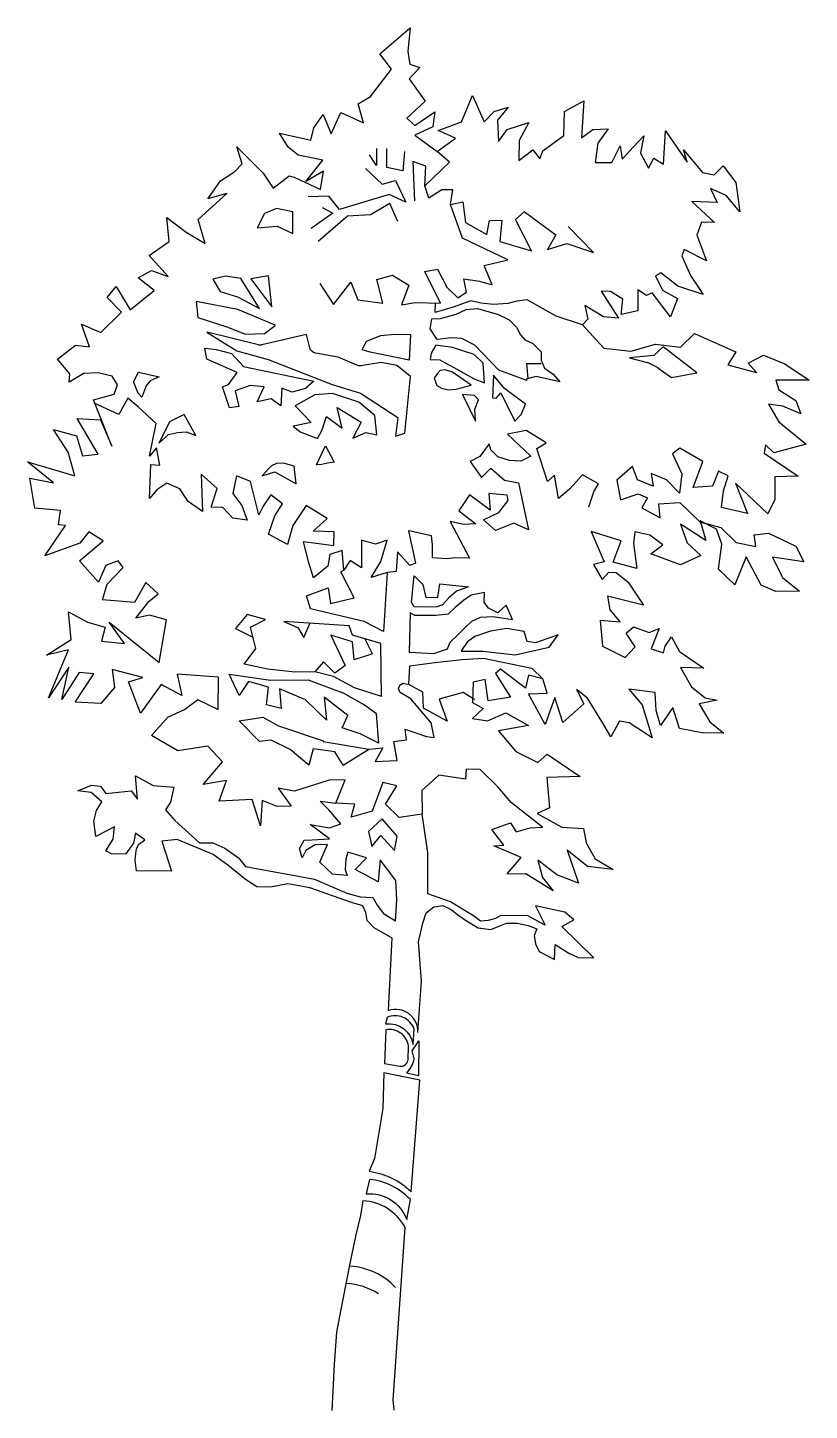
# Model space of a CAD drawing. Extents: x 11.61 to 12.74, y -7.33 to -5.34.
import ezdxf

# ---------------------------------------------------------------- set-up
doc = ezdxf.new("R2010")
doc.units = 0
doc.layers.get('0').update_dxf_attribs({"linetype": 'CONTINUOUS'})

# ---------------------------------------------------------------- blocks, each defined once
blk = doc.blocks.new('AE24ZB')
for p, q in [((-0.20578, 0.44653), (-0.19585, 0.45058)), ((-0.19585, 0.45058), (-0.18926, 0.44999)), ((-0.18926, 0.44999), (-0.18553, 0.44461)), ((-0.16412, 0.4573), (-0.1514, 0.45054)), ((-0.16275, 0.44068), (-0.16412, 0.4573)), ((-0.1514, 0.45054), (-0.13654, 0.44915)), ((-0.13654, 0.44915), (-0.13902, 0.43839)), ((-0.1961, 0.44539), (-0.20578, 0.44653)), ((-0.18839, 0.4386), (-0.1961, 0.44539)), ((-0.19227, 0.43244), (-0.18839, 0.4386)), ((-0.18553, 0.44461), (-0.1672, 0.44657)), ((-0.1672, 0.44657), (-0.16275, 0.44068)), ((-0.0311, 0.43909), (-0.01982, 0.4376)), ((-0.02477, 0.43291), (-0.0311, 0.43909)), ((-0.19406, 0.42469), (-0.19227, 0.43244)), ((-0.13902, 0.43839), (-0.14259, 0.43289)), ((-0.14259, 0.43289), (-0.1358, 0.4252)), ((-0.01607, 0.42276), (-0.02477, 0.43291)), ((0.04658, 0.40226), (0.0425, 0.42988)), ((-0.19269, 0.41375), (-0.19406, 0.42469)), ((-0.17932, 0.42067), (-0.19269, 0.41375)), ((-0.18022, 0.41173), (-0.17932, 0.42067)), ((-0.1358, 0.4252), (-0.11793, 0.40901)), ((-0.03831, 0.42241), (-0.02445, 0.41985)), ((-0.02435, 0.41208), (-0.03831, 0.42241)), ((-0.02445, 0.41985), (-0.01607, 0.42276)), ((-0.18563, 0.40327), (-0.18022, 0.41173)), ((-0.1657, 0.40894), (-0.17107, 0.40116)), ((-0.1642, 0.41616), (-0.1657, 0.40894)), ((-0.15734, 0.41137), (-0.1642, 0.41616)), ((-0.16197, 0.40781), (-0.15734, 0.41137)), ((-0.1341, 0.41141), (-0.14509, 0.41031)), ((-0.14509, 0.41031), (-0.13829, 0.38871)), ((-0.12251, 0.40659), (-0.1341, 0.41141)), ((-0.11793, 0.40901), (-0.10847, 0.40903)), ((-0.10847, 0.40903), (-0.09987, 0.4053)), ((-0.04597, 0.40508), (-0.04264, 0.41107)), ((-0.04264, 0.41107), (-0.03716, 0.41128)), ((-0.03716, 0.41128), (-0.02435, 0.41208)), ((-0.18101, 0.40089), (-0.18563, 0.40327)), ((-0.17107, 0.40116), (-0.18101, 0.40089)), ((-0.1644, 0.39658), (-0.16396, 0.40149)), ((-0.16396, 0.40149), (-0.16334, 0.40457)), ((-0.16334, 0.40457), (-0.16197, 0.40781)), ((-0.10813, 0.4007), (-0.12251, 0.40659)), ((-0.09762, 0.3931), (-0.10813, 0.4007)), ((-0.09987, 0.4053), (-0.08981, 0.3982)), ((-0.04393, 0.39836), (-0.04597, 0.40508)), ((-0.04131, 0.40364), (-0.04393, 0.39836)), ((-0.03477, 0.40758), (-0.04131, 0.40364)), ((-0.02577, 0.40789), (-0.03477, 0.40758)), ((-0.03132, 0.39512), (-0.02577, 0.40789)), ((-0.0111, 0.40246), (-0.01255, 0.39753)), ((0.00221, 0.39824), (-0.0111, 0.40246)), ((0.04656, 0.37226), (0.04658, 0.40226)), ((-0.16335, 0.38896), (-0.1644, 0.39658)), ((-0.13829, 0.38871), (-0.16335, 0.38896)), ((-0.08488, 0.38256), (-0.09762, 0.3931)), ((-0.08981, 0.3982), (-0.0849, 0.39202)), ((-0.0849, 0.39202), (-0.03521, 0.38301)), ((-0.02207, 0.38643), (-0.03132, 0.39512)), ((-0.01255, 0.39753), (-0.01313, 0.38979)), ((-0.01313, 0.38979), (-0.01172, 0.38546)), ((-0.00583, 0.38991), (0.00221, 0.39824)), ((0.00273, 0.38524), (-0.00583, 0.38991)), ((0.01207, 0.39682), (0.01084, 0.38107)), ((0.02338, 0.38189), (0.01207, 0.39682)), ((-0.07662, 0.37743), (-0.08488, 0.38256)), ((-0.05428, 0.37967), (-0.06697, 0.37724)), ((-0.03862, 0.37656), (-0.05428, 0.37967)), ((-0.03521, 0.38301), (-0.01185, 0.37291)), ((-0.01172, 0.38546), (-0.02207, 0.38643)), ((0.01084, 0.38107), (0.00273, 0.38524)), ((0.02414, 0.36814), (0.02338, 0.38189)), ((-0.06697, 0.37724), (-0.07662, 0.37743)), ((-0.00839, 0.36612), (-0.03862, 0.37656)), ((-0.01185, 0.37291), (-0.00225, 0.37008)), ((-0.00225, 0.37008), (0.00698, 0.36964)), ((0.00698, 0.36964), (0.01002, 0.36409)), ((0.06283, 0.36648), (0.04656, 0.37226)), ((-0.0004, 0.36364), (-0.00839, 0.36612)), ((0.00194, 0.359), (-0.0004, 0.36364)), ((0.00288, 0.35308), (0.00194, 0.359)), ((0.01002, 0.36409), (0.01467, 0.35819)), ((0.0232, 0.35278), (0.02414, 0.36814)), ((0.04543, 0.3586), (0.05085, 0.36307)), ((0.05085, 0.36307), (0.05731, 0.36391)), ((0.05731, 0.36391), (0.06332, 0.36105)), ((0.0801, 0.35599), (0.06283, 0.36648)), ((0.06332, 0.36105), (0.06899, 0.35673)), ((0.12418, 0.36381), (0.13107, 0.34976)), ((0.14531, 0.35921), (0.12418, 0.36381)), ((0.15166, 0.3537), (0.14531, 0.35921)), ((0.00783, 0.34784), (0.00288, 0.35308)), ((0.01467, 0.35819), (0.0232, 0.35278)), ((0.0397, 0.3378), (0.04298, 0.35115)), ((0.04298, 0.35115), (0.04543, 0.3586)), ((0.06899, 0.35673), (0.07448, 0.35288)), ((0.07448, 0.35288), (0.08274, 0.34783)), ((0.0844, 0.35268), (0.0801, 0.35599)), ((0.09009, 0.35315), (0.0844, 0.35268)), ((0.09536, 0.35452), (0.09009, 0.35315)), ((0.09194, 0.34664), (0.09841, 0.34917)), ((0.09857, 0.35652), (0.09536, 0.35452)), ((0.09841, 0.34917), (0.10324, 0.3511)), ((0.11817, 0.35673), (0.09857, 0.35652)), ((0.10324, 0.3511), (0.11081, 0.35121)), ((0.11081, 0.35121), (0.11877, 0.34961)), ((0.13107, 0.34976), (0.11817, 0.35673)), ((0.11877, 0.34961), (0.12507, 0.34721)), ((0.14311, 0.34871), (0.15166, 0.3537)), ((0.02091, 0.34039), (0.00783, 0.34784)), ((0.0182, 0.28823), (0.02091, 0.34039)), ((0.08274, 0.34783), (0.09194, 0.34664)), ((0.12507, 0.34721), (0.12315, 0.34231)), ((0.12315, 0.34231), (0.12408, 0.33638)), ((0.12315, 0.34231), (0.12315, 0.34231)), ((0.16616, 0.32632), (0.14311, 0.34871)), ((0.04192, 0.30932), (0.0397, 0.3378)), ((0.12408, 0.33638), (0.12665, 0.33079)), ((0.12665, 0.33079), (0.13772, 0.32505)), ((0.12665, 0.33079), (0.12665, 0.33079)), ((0.13772, 0.32505), (0.13824, 0.33591)), ((0.13824, 0.33591), (0.14814, 0.32955)), ((0.14814, 0.32955), (0.15481, 0.3264)), ((0.13772, 0.32505), (0.13772, 0.32505)), ((0.15481, 0.3264), (0.16616, 0.32632)), ((0.03939, 0.27229), (0.04192, 0.30932)), ((0.03939, 0.27229), (0.03939, 0.27229)), ((-0.00021, 0.15097), (-0.00193, 0.14044)), ((-0.00193, 0.14044), (-0.00544, 0.12642)), ((0.02148, 0.00758), (0.03008, 0.13181)), ((-0.00544, 0.12642), (-0.00915, 0.10836)), ((-0.00915, 0.10836), (-0.01489, 0.07885)), ((-0.01489, 0.07885), (-0.01921, 0.05635)), ((-0.01921, 0.05635), (-0.02107, 0.033)), ((-0.02107, 0.033), (-0.02254, -0.00001)), ((0.02234, 0.00001), (0.02148, 0.00758))]:
    blk.add_line(p, q)
for points in [[(-0.03072, 0.88021), (-0.02867, 0.89335), (-0.04132, 0.88592), (-0.02904, 0.90114), (-0.04703, 0.90484), (-0.05412, 0.91065), (-0.06026, 0.92061), (-0.0378, 0.91575), (-0.03569, 0.92443), (-0.02887, 0.93423), (-0.02312, 0.92024), (-0.01624, 0.93552), (0.00016, 0.92811), (-0.00364, 0.9418), (0.00533, 0.94725), (0.02026, 0.96687), (0.01201, 0.97794), (0.01201, 0.97794), (0.03379, 0.99675), (0.03222, 0.97954), (0.03347, 0.97049), (0.04065, 0.96805), (0.03296, 0.95991), (0.04468, 0.94374), (0.03133, 0.93161), (0.03723, 0.92633), (0.05168, 0.93604), (0.05021, 0.92523), (0.03716, 0.91924), (0.05314, 0.90739), (0.06658, 0.91715), (0.05387, 0.92269), (0.07072, 0.92878), (0.07872, 0.94778), (0.08701, 0.92894), (0.09425, 0.93636), (0.10453, 0.93945), (0.09679, 0.93009), (0.09747, 0.91472), (0.10376, 0.92341), (0.1194, 0.92833), (0.11237, 0.91543), (0.11214, 0.90098), (0.12225, 0.9088), (0.12733, 0.90214), (0.12951, 0.90798), (0.1445, 0.91909), (0.14505, 0.93629), (0.15893, 0.94393), (0.15738, 0.91725), (0.1655, 0.92328), (0.17641, 0.9239), (0.16908, 0.91338), (0.1672, 0.89955), (0.17902, 0.89946), (0.18508, 0.91166), (0.1867, 0.90193), (0.19469, 0.91073), (0.20217, 0.91868), (0.19969, 0.9065), (0.19968, 0.90623), (0.20558, 0.89555), (0.20944, 0.90273), (0.21632, 0.89834), (0.21775, 0.92239), (0.23342, 0.89989), (0.23081, 0.90879), (0.24441, 0.89226), (0.25284, 0.89071), (0.2593, 0.89722), (0.26846, 0.88523), (0.27142, 0.86401), (0.26159, 0.87583), (0.25028, 0.8809), (0.25028, 0.8809), (0.25499, 0.87075), (0.23678, 0.87135), (0.25309, 0.85638), (0.24364, 0.85663), (0.24034, 0.84706), (0.24034, 0.84706), (0.2473, 0.82876), (0.23134, 0.83682), (0.2295, 0.83218), (0.23592, 0.81816), (0.24492, 0.80448), (0.22676, 0.81036), (0.21445, 0.81993), (0.21056, 0.81775), (0.21555, 0.80758), (0.22634, 0.80159), (0.22145, 0.78839), (0.20809, 0.80558), (0.20401, 0.80361), (0.19778, 0.80769), (0.1978, 0.79256), (0.18586, 0.79009), (0.18707, 0.80112), (0.17814, 0.80654), (0.17153, 0.80686), (0.18404, 0.78734), (0.17301, 0.78835), (0.15969, 0.79655), (0.16178, 0.78672), (0.15807, 0.78265), (0.17334, 0.76563), (0.19282, 0.76348), (0.21057, 0.76857), (0.22871, 0.76649), (0.22871, 0.76649), (0.23863, 0.77621), (0.25854, 0.76742), (0.26846, 0.76296), (0.26262, 0.75378), (0.28335, 0.74805), (0.27733, 0.75496), (0.28849, 0.76078), (0.30379, 0.75437), (0.32146, 0.74264), (0.29735, 0.74265), (0.29958, 0.73566), (0.31177, 0.72798), (0.31177, 0.72798), (0.3153, 0.71835), (0.30233, 0.72397), (0.29199, 0.72541), (0.29941, 0.71249), (0.31925, 0.69661), (0.29597, 0.69016), (0.28984, 0.69613), (0.28984, 0.69613), (0.28887, 0.69003), (0.31341, 0.67352), (0.29656, 0.67291), (0.29652, 0.65656), (0.29652, 0.65656), (0.29151, 0.6464), (0.26817, 0.66832), (0.27685, 0.64642), (0.25815, 0.65084), (0.25967, 0.66286), (0.25967, 0.66286), (0.26302, 0.67357), (0.25609, 0.67694), (0.25179, 0.66627), (0.23776, 0.66533), (0.24481, 0.68411), (0.22825, 0.69368), (0.22284, 0.68942), (0.22952, 0.67518), (0.2279, 0.66107), (0.21843, 0.67071), (0.2075, 0.67529), (0.20896, 0.66624), (0.19763, 0.67077), (0.19404, 0.6804), (0.18269, 0.67054), (0.18532, 0.65649), (0.19809, 0.66081), (0.20478, 0.65792), (0.20064, 0.65056), (0.21401, 0.64329), (0.21308, 0.65347), (0.22826, 0.65443), (0.24252, 0.64051), (0.25766, 0.63647), (0.26875, 0.62553), (0.28301, 0.62269), (0.2818, 0.63126), (0.28227, 0.63123), (0.29205, 0.63245), (0.31166, 0.623), (0.31753, 0.61157), (0.295, 0.61502), (0.30164, 0.60126), (0.30207, 0.60049), (0.31436, 0.59044), (0.29733, 0.59032), (0.28667, 0.59488), (0.27603, 0.61525), (0.26776, 0.59505), (0.25602, 0.60649), (0.25849, 0.62434), (0.25456, 0.6352), (0.24275, 0.64117), (0.2468, 0.62706), (0.22872, 0.63881), (0.23348, 0.62534), (0.24325, 0.61635), (0.22873, 0.60949), (0.20736, 0.61733), (0.20736, 0.61733), (0.21592, 0.62402), (0.20659, 0.63088), (0.19583, 0.63329), (0.19468, 0.62483), (0.19713, 0.60695), (0.18012, 0.61155), (0.18579, 0.62688), (0.16436, 0.63359), (0.17351, 0.61166), (0.16585, 0.60967), (0.17216, 0.59896), (0.17693, 0.60414), (0.18232, 0.60388), (0.19098, 0.59711), (0.20201, 0.5805), (0.17611, 0.58695), (0.17773, 0.57714), (0.18514, 0.56828), (0.17074, 0.56944), (0.17248, 0.55091), (0.18864, 0.54277), (0.19584, 0.55047), (0.18948, 0.56023), (0.18948, 0.56023), (0.19463, 0.56471), (0.20606, 0.56085), (0.21329, 0.56361), (0.20738, 0.54897), (0.21643, 0.54597), (0.21761, 0.55084), (0.22219, 0.55771), (0.22783, 0.54704), (0.2455, 0.53511), (0.22869, 0.53545), (0.23654, 0.52156), (0.23654, 0.52156), (0.24635, 0.51352), (0.25499, 0.51196), (0.24209, 0.50927), (0.24978, 0.49633), (0.2598, 0.48828), (0.24393, 0.48837), (0.2278, 0.49151), (0.22305, 0.5066), (0.21418, 0.49358), (0.21113, 0.50461), (0.21033, 0.51741), (0.21033, 0.51741), (0.19133, 0.51995), (0.20092, 0.50861), (0.20809, 0.48489), (0.19158, 0.49561), (0.18455, 0.4969), (0.17833, 0.48558), (0.17197, 0.49656), (0.16169, 0.51333), (0.15369, 0.51966), (0.15886, 0.50921), (0.14382, 0.49575), (0.13801, 0.51399), (0.1312, 0.49446), (0.11902, 0.5166), (0.13249, 0.5171), (0.12947, 0.52744), (0.11919, 0.53003), (0.11685, 0.52069), (0.09879, 0.53432), (0.09533, 0.53118), (0.10613, 0.51411), (0.08993, 0.51157), (0.08783, 0.52681), (0.07922, 0.52486), (0.07872, 0.51022), (0.08636, 0.50607), (0.07864, 0.49867), (0.08943, 0.49694), (0.10276, 0.50292), (0.11907, 0.49362), (0.09741, 0.48994), (0.10993, 0.47494), (0.12583, 0.46709), (0.13253, 0.47291), (0.15635, 0.45684), (0.13219, 0.45611), (0.13418, 0.43426), (0.12527, 0.43016), (0.14304, 0.42032), (0.1588, 0.41936), (0.16067, 0.40907), (0.16702, 0.39769), (0.18009, 0.38997), (0.16154, 0.39201), (0.14698, 0.40385), (0.15502, 0.38002), (0.1395, 0.38597), (0.1395, 0.38597), (0.12575, 0.39656), (0.12921, 0.3841), (0.13679, 0.37455), (0.11705, 0.38685), (0.11676, 0.38659), (0.1038, 0.38674), (0.11382, 0.39855), (0.09409, 0.40687), (0.10121, 0.40747), (0.10121, 0.40747), (0.09277, 0.41875), (0.10604, 0.42352), (0.11018, 0.41697), (0.12026, 0.42), (0.12907, 0.42052), (0.10673, 0.43794), (0.09689, 0.44956), (0.08424, 0.46199), (0.07405, 0.46221), (0.0737, 0.45493), (0.05446, 0.45795), (0.0421, 0.44672), (0.0425, 0.42988), (0.02583, 0.42737), (0.0161, 0.43709), (0.02409, 0.45022), (0.014, 0.4526), (0.00639, 0.43188), (-0.00875, 0.42761), (-0.00614, 0.43694), (-0.01982, 0.4376), (-0.01313, 0.45457), (-0.02449, 0.45417), (-0.04966, 0.4464), (-0.06138, 0.44858), (-0.05207, 0.43564), (-0.06201, 0.43537), (-0.07295, 0.43968), (-0.07404, 0.42129), (-0.08002, 0.44029), (-0.10392, 0.43907), (-0.09848, 0.45394), (-0.11543, 0.45118), (-0.1014, 0.4676), (-0.11195, 0.47871), (-0.13365, 0.47549), (-0.15251, 0.4866), (-0.1408, 0.49975), (-0.12891, 0.50533), (-0.11931, 0.51243), (-0.11958, 0.51245), (-0.10452, 0.50531), (-0.10436, 0.52847), (-0.13411, 0.53064), (-0.13079, 0.51535), (-0.14554, 0.52335), (-0.16052, 0.50259), (-0.1691, 0.52523), (-0.15882, 0.52825), (-0.18097, 0.53404), (-0.17923, 0.52099), (-0.18903, 0.50963), (-0.20763, 0.51053), (-0.19416, 0.53089), (-0.20472, 0.53187), (-0.21727, 0.51241), (-0.21209, 0.53581), (-0.22688, 0.51355), (-0.21244, 0.54832), (-0.22824, 0.54435), (-0.21047, 0.55559), (-0.21235, 0.57554), (-0.19871, 0.56827), (-0.18612, 0.56455), (-0.18877, 0.55455), (-0.17203, 0.5528), (-0.18311, 0.56819), (-0.18311, 0.56819), (-0.14715, 0.53904), (-0.14169, 0.56978), (-0.15402, 0.57321), (-0.16386, 0.57105), (-0.15449, 0.58317), (-0.14788, 0.58873), (-0.15668, 0.59678), (-0.16493, 0.58245), (-0.18781, 0.58429), (-0.18464, 0.59549), (-0.17297, 0.6077), (-0.17673, 0.6124), (-0.17673, 0.6124), (-0.18541, 0.60904), (-0.19072, 0.59693), (-0.20443, 0.61252), (-0.18739, 0.62683), (-0.19775, 0.63328), (-0.19775, 0.63328), (-0.2043, 0.62508), (-0.22953, 0.61589), (-0.21456, 0.63787), (-0.21974, 0.63832), (-0.2183, 0.64865), (-0.23665, 0.65048), (-0.24035, 0.67194), (-0.22322, 0.66855), (-0.24187, 0.68383), (-0.20784, 0.67369), (-0.21269, 0.69074), (-0.22326, 0.70706), (-0.20673, 0.70248), (-0.20242, 0.68808), (-0.19101, 0.68923), (-0.20612, 0.71501), (-0.20612, 0.71501), (-0.18935, 0.71394), (-0.18127, 0.69511), (-0.19434, 0.72837), (-0.17947, 0.73265), (-0.17706, 0.73916), (-0.18102, 0.74549), (-0.19104, 0.74787), (-0.20146, 0.74742), (-0.21196, 0.7411), (-0.2114, 0.74722), (-0.22035, 0.75779), (-0.20737, 0.76784), (-0.19723, 0.76661), (-0.20306, 0.78296), (-0.18917, 0.77689), (-0.17427, 0.79178), (-0.18464, 0.80221), (-0.17811, 0.81014), (-0.16804, 0.79337), (-0.15062, 0.8072), (-0.1622, 0.81647), (-0.1525, 0.82168), (-0.14068, 0.81733), (-0.15434, 0.83244), (-0.13994, 0.84262), (-0.14167, 0.85993), (-0.12752, 0.84932), (-0.11394, 0.84111), (-0.11905, 0.85838), (-0.09828, 0.87731), (-0.11191, 0.87344), (-0.10278, 0.88624), (-0.09252, 0.89311), (-0.08733, 0.89853), (-0.0912, 0.91075), (-0.07225, 0.89187), (-0.07225, 0.89187), (-0.065, 0.88111), (-0.05342, 0.89002), (-0.05342, 0.89002), (-0.04969, 0.88889)], [(-0.0507, 0.84827), (-0.05068, 0.86408), (-0.0626, 0.86634), (-0.07108, 0.86269), (-0.07651, 0.85235), (-0.06205, 0.85375)], [(-0.066, 0.79557), (-0.06823, 0.8179), (-0.08091, 0.81567)], [(-0.12047, 0.79933), (-0.11912, 0.78792), (-0.09838, 0.78104), (-0.08491, 0.77587), (-0.07145, 0.77617), (-0.07146, 0.77597), (-0.06361, 0.78194), (-0.0636, 0.78221), (-0.09048, 0.79364)], [(0.11777, 0.74229), (0.09759, 0.74988), (0.08049, 0.76793), (0.07099, 0.77264), (0.06372, 0.77326), (0.05325, 0.77187), (0.04815, 0.77968), (0.04945, 0.78692), (0.0556, 0.78709), (0.06691, 0.79033), (0.07415, 0.79357), (0.08243, 0.79432), (0.08803, 0.79263), (0.0967, 0.79032), (0.10521, 0.78613), (0.11043, 0.78095), (0.1132, 0.77534), (0.11634, 0.77168), (0.12216, 0.76904), (0.12822, 0.76307), (0.12821, 0.75713), (0.1305, 0.75134), (0.13691, 0.74705), (0.14163, 0.74135), (0.12453, 0.74528), (0.11735, 0.74346)], [(0.03404, 0.77563), (0.03403, 0.77536), (0.03315, 0.75696), (0.00499, 0.76284), (-0.00081, 0.76454), (0.00233, 0.77074), (0.01265, 0.77477), (0.02244, 0.77592)], [(0.08742, 0.74064), (0.08648, 0.75487), (0.07989, 0.76113), (0.06433, 0.76614), (0.05232, 0.76786), (0.049, 0.76215), (0.0483, 0.75745), (0.05512, 0.75733), (0.06736, 0.75059), (0.08, 0.74363)], [(-0.05929, 0.72424), (-0.06635, 0.72911), (-0.07638, 0.72696), (-0.0714, 0.73786), (-0.08149, 0.73882), (-0.09235, 0.73488), (-0.09235, 0.73488), (-0.08958, 0.72361), (-0.09645, 0.72272), (-0.10139, 0.73789), (-0.09706, 0.73957), (-0.09076, 0.74825), (-0.11273, 0.75782), (-0.11424, 0.76573), (-0.10604, 0.76486), (-0.09504, 0.76197), (-0.0863, 0.75256), (-0.03574, 0.74183), (-0.04166, 0.73671), (-0.05125, 0.73406), (-0.05869, 0.73678), (-0.05869, 0.73678)], [(0.22218, 0.74457), (0.24031, 0.74796), (0.21615, 0.76662), (0.20949, 0.76032), (0.19192, 0.75879), (0.20453, 0.75535), (0.20454, 0.75562), (0.21239, 0.75166), (0.21238, 0.75146)], [(-0.16222, 0.73324), (-0.1656, 0.74144), (-0.16196, 0.74836), (-0.14719, 0.74508), (-0.15347, 0.74228), (-0.15648, 0.73864), (-0.15951, 0.73048)], [(0.07768, 0.73901), (0.06442, 0.74837), (0.05903, 0.75004), (0.05549, 0.74954), (0.05322, 0.74728), (0.05117, 0.74407), (0.05308, 0.73878), (0.0563, 0.73693), (0.06118, 0.73575), (0.06687, 0.73622)], [(0.10927, 0.71311), (0.11375, 0.71783), (0.11695, 0.72531), (0.10189, 0.73664), (0.09384, 0.74628), (0.09306, 0.72997), (0.09567, 0.72964), (0.09917, 0.73346)], [(-0.0031, 0.72675), (-0.02219, 0.73293), (-0.03499, 0.73213), (-0.04909, 0.72423), (-0.03764, 0.71213), (-0.05054, 0.70944), (-0.04553, 0.70541), (-0.033, 0.70055), (-0.02988, 0.70628), (-0.02791, 0.71213), (-0.02656, 0.71653), (-0.01515, 0.70794), (-0.01888, 0.72305), (-0.00143, 0.71228), (-0.00745, 0.70075), (0.00174, 0.70503), (0.00969, 0.70323), (0.00827, 0.71722)], [(0.08089, 0.71305), (0.08037, 0.72179), (0.08306, 0.72856), (0.08016, 0.73153), (0.07142, 0.73242)], [(-0.12057, 0.70287), (-0.1291, 0.71794), (-0.13957, 0.71249), (-0.13958, 0.71229), (-0.14739, 0.69726), (-0.14047, 0.70355), (-0.13399, 0.70493), (-0.12762, 0.7053)], [(-0.03363, 0.68167), (-0.0271, 0.69527), (-0.02105, 0.68343), (-0.0258, 0.68291), (-0.02984, 0.68196)], [(-0.04828, 0.66791), (-0.04977, 0.68055), (-0.05749, 0.68281), (-0.06244, 0.68258), (-0.0661, 0.68086), (-0.06829, 0.67881), (-0.0728, 0.67362), (-0.06367, 0.67649)], [(0.0347, 0.58259), (0.03657, 0.60169), (0.04289, 0.59544), (0.045, 0.58588), (0.05379, 0.5862), (0.0552, 0.5958), (0.0759, 0.59365), (0.06724, 0.59049), (0.06133, 0.58557), (0.05705, 0.58078), (0.05319, 0.57934), (0.04608, 0.57894), (0.03663, 0.57919)], [(0.03297, 0.54647), (0.0509, 0.54561), (0.06072, 0.54892), (0.06264, 0.55382), (0.06809, 0.55897), (0.07327, 0.56419), (0.07823, 0.56888), (0.08451, 0.57169), (0.09352, 0.5722), (0.10761, 0.57011), (0.1029, 0.58047), (0.1029, 0.58047), (0.09696, 0.57487), (0.0903, 0.57823), (0.0872, 0.58264), (0.08726, 0.58953), (0.07771, 0.58762), (0.07212, 0.58384), (0.0662, 0.57872), (0.06124, 0.57395), (0.05221, 0.57297), (0.03708, 0.57302), (0.03386, 0.5748)], [(0.07057, 0.5473), (0.07057, 0.5473), (0.08617, 0.54722), (0.10949, 0.54468), (0.13407, 0.55012), (0.14045, 0.55907), (0.12409, 0.55324), (0.11819, 0.5542), (0.11597, 0.5614), (0.10351, 0.56368), (0.09159, 0.56162), (0.08033, 0.55791), (0.07514, 0.5539), (0.07191, 0.5498)], [(0.02253, 0.40368), (0.02445, 0.41399), (0.01369, 0.42633), (0.0038, 0.41735), (0.00612, 0.40656), (0.01264, 0.41429)]]:
    blk.add_lwpolyline(points, close=True)
for points in [[(0.00947, 0.90969), (0.00956, 0.89739), (0.00452, 0.905)], [(0.02971, 0.90757), (0.02855, 0.89344), (0.01705, 0.89589), (0.01703, 0.9096)], [(0.06286, 0.8693), (0.06459, 0.87989), (0.05654, 0.8798), (0.04727, 0.87383), (0.04439, 0.88275), (0.06223, 0.89986), (0.05314, 0.90739)], [(0.04439, 0.88275), (0.04507, 0.89691), (0.03578, 0.90039), (0.03698, 0.87196)], [(0.00168, 0.89521), (0.01364, 0.88396), (0.02329, 0.8866), (0.03058, 0.87085), (0.01875, 0.87642), (-0.01703, 0.86557), (-0.02481, 0.8752), (-0.03977, 0.8747)], [(0.02491, 0.85693), (0.01912, 0.86998), (0.00528, 0.86186), (-0.01132, 0.86077), (-0.03252, 0.84267)], [(-0.03141, 0.81235), (-0.02146, 0.79721), (-0.00887, 0.81336), (-0.0038, 0.80062), (0.01404, 0.79807), (0.00966, 0.81511), (0.02096, 0.81835), (0.03291, 0.81115), (0.0275, 0.79696), (0.0275, 0.79696), (0.03751, 0.79864), (0.05567, 0.79824), (0.04446, 0.821), (0.05353, 0.82266), (0.06026, 0.80957), (0.06815, 0.8021), (0.07428, 0.80606), (0.07258, 0.8156), (0.08365, 0.81412), (0.09298, 0.81131), (0.08723, 0.8253), (0.10425, 0.82948), (0.07162, 0.84496), (0.06286, 0.8693), (0.07174, 0.87124), (0.07358, 0.85622), (0.08905, 0.84771), (0.09095, 0.85775), (0.09995, 0.85806), (0.09846, 0.84253), (0.09846, 0.84253), (0.12132, 0.83596), (0.10963, 0.85854), (0.11584, 0.86392), (0.11585, 0.86419), (0.13869, 0.84742), (0.13271, 0.83683), (0.14663, 0.84116), (0.16597, 0.83456), (0.14769, 0.8534)], [(-0.02973, 0.86712), (-0.02189, 0.86296), (-0.03755, 0.85189)], [(-0.08818, 0.81602), (-0.09926, 0.8175), (-0.10834, 0.81557), (-0.1031, 0.80654), (-0.09072, 0.80263), (-0.07484, 0.7943), (-0.08818, 0.81602)], [(0.15807, 0.78265), (0.13891, 0.78877), (0.1182, 0.80064), (0.11059, 0.79959), (0.10416, 0.798), (0.09391, 0.79708), (0.08499, 0.79825), (0.07749, 0.79976), (0.06477, 0.79517), (0.05182, 0.79133), (0.05197, 0.79832)], [(0.11892, 0.74386), (0.11788, 0.75458), (0.1282, 0.75456)], [(0.16265, 0.65144), (0.1662, 0.66214), (0.16959, 0.66786), (0.15808, 0.67435), (0.14853, 0.66414), (0.14064, 0.65742), (0.13793, 0.67411), (0.13272, 0.66963), (0.12515, 0.69343), (0.1317, 0.69758), (0.11746, 0.7063), (0.10388, 0.70364), (0.12083, 0.68796), (0.11356, 0.68426), (0.10534, 0.68466), (0.10534, 0.68466), (0.09696, 0.68742), (0.09199, 0.69239), (0.09078, 0.6967), (0.08393, 0.68758), (0.07713, 0.68392), (0.08509, 0.67239), (0.09183, 0.67916), (0.10183, 0.67064), (0.11187, 0.66874), (0.11902, 0.63482), (0.10858, 0.63958), (0.09535, 0.63433), (0.08673, 0.64184), (0.09759, 0.6472), (0.10443, 0.65585), (0.10366, 0.65967), (0.09049, 0.66105), (0.09153, 0.64891), (0.07646, 0.66003), (0.0688, 0.64838), (0.08112, 0.639), (0.07238, 0.63848), (0.06255, 0.64064), (0.07663, 0.61442), (0.06624, 0.61465), (0.06005, 0.6138), (0.04995, 0.61449), (0.04993, 0.62395), (0.04929, 0.6304), (0.03292, 0.63402), (0.03265, 0.63403), (0.03767, 0.61062), (0.03361, 0.60913), (0.02462, 0.61881), (0.02462, 0.61881), (0.02367, 0.60467), (0.01729, 0.60403), (0.0057, 0.60033), (0.01268, 0.61202), (0.01719, 0.62721), (0.00874, 0.62431), (-0.00125, 0.62735), (-0.00127, 0.60729), (-0.00952, 0.61262), (-0.01391, 0.60573), (-0.01512, 0.61978), (-0.02398, 0.61689), (-0.02559, 0.60866), (-0.03593, 0.60017), (-0.03936, 0.61169), (-0.04318, 0.62633), (-0.0213, 0.62338), (-0.02109, 0.6333), (-0.0362, 0.63376), (-0.02603, 0.643), (-0.04119, 0.65224), (-0.05087, 0.63777), (-0.05463, 0.62424), (-0.0682, 0.63151), (-0.0682, 0.63151), (-0.06378, 0.64481), (-0.05816, 0.65353), (-0.06662, 0.66008), (-0.07222, 0.65184), (-0.07536, 0.64557), (-0.0813, 0.6695), (-0.09124, 0.67356), (-0.09401, 0.66092), (-0.08753, 0.6523), (-0.08379, 0.64172), (-0.09412, 0.64316), (-0.10112, 0.65086), (-0.10962, 0.651), (-0.10519, 0.6645), (-0.11671, 0.67498), (-0.11591, 0.64799), (-0.12618, 0.6551), (-0.13215, 0.66438), (-0.14168, 0.66841), (-0.14874, 0.66355), (-0.15404, 0.65739), (-0.15404, 0.65739), (-0.15306, 0.68193), (-0.14673, 0.68142), (-0.14898, 0.69383), (-0.15399, 0.68792), (-0.14928, 0.71134), (-0.16222, 0.72331), (-0.16222, 0.72331), (-0.16969, 0.72955), (-0.1762, 0.71783), (-0.19398, 0.72598)], [(0.01728, 0.60376), (0.01451, 0.56154), (0.00066, 0.56862), (-0.01877, 0.57334), (-0.03795, 0.57777), (-0.04081, 0.58716), (-0.02539, 0.59304), (-0.02358, 0.58161), (-0.00656, 0.58572), (-0.01606, 0.60442), (-0.01391, 0.60573)], [(0.00664, 0.54537), (-0.00661, 0.54107), (-0.00788, 0.5539), (-0.02345, 0.5589), (-0.01316, 0.53686), (-0.02052, 0.53133), (-0.02864, 0.53949), (-0.03492, 0.5325), (-0.04932, 0.53225), (-0.06888, 0.53433), (-0.08594, 0.53779), (-0.07735, 0.5492), (-0.08135, 0.56452), (-0.07047, 0.57015), (-0.08374, 0.57382), (-0.09206, 0.56362), (-0.0796, 0.55734)], [(0.0132, 0.51458), (0.01267, 0.55291), (-0.00785, 0.55883), (-0.01016, 0.56556), (-0.0573, 0.56877), (-0.04731, 0.56431), (-0.04711, 0.5643), (-0.04292, 0.5572), (-0.03816, 0.56765)], [(0.00664, 0.54537), (0.00123, 0.5565)], [(0.08004, 0.51232), (0.08005, 0.51252), (0.07197, 0.51744), (0.05472, 0.51259), (0.06037, 0.49671), (0.04333, 0.50625), (0.04293, 0.51761), (0.0328, 0.5233), (0.03365, 0.53677), (0.05154, 0.53922), (0.07123, 0.54132), (0.08668, 0.54227), (0.12152, 0.53492), (0.12947, 0.52744)], [(-0.01511, 0.49203), (-0.01111, 0.50082), (-0.02823, 0.51421), (-0.0264, 0.49757), (-0.04157, 0.51221), (-0.0603, 0.52021), (-0.0591, 0.50596), (-0.06964, 0.50863), (-0.06829, 0.52133), (-0.08276, 0.52534), (-0.08939, 0.51525), (-0.09668, 0.53074), (-0.06689, 0.52647), (-0.03966, 0.52658), (-0.01484, 0.51735)], [(0.0132, 0.51458), (-0.00636, 0.52093), (-0.02137, 0.52901), (-0.03492, 0.5325)], [(-0.01451, 0.46504), (-0.0204, 0.47478), (-0.03617, 0.47696), (-0.03931, 0.46509), (-0.05275, 0.47634), (-0.06634, 0.48314), (-0.0747, 0.48212), (-0.08932, 0.49701), (-0.07979, 0.49844), (-0.07243, 0.49978), (-0.06111, 0.49356), (-0.02881, 0.48255), (-0.02882, 0.48228), (0.00408, 0.47672), (0.01406, 0.47766), (0.00858, 0.46772), (0.02449, 0.46837), (0.02205, 0.4822), (0.03109, 0.48346), (0.03031, 0.49106), (0.04566, 0.4858), (0.05103, 0.48507), (0.04898, 0.49584), (0.04897, 0.49557), (0.03419, 0.51283), (0.02658, 0.51745), (0.02529, 0.52015), (0.02635, 0.52267), (0.02879, 0.52424), (0.0328, 0.5233)], [(0.0111, 0.48084), (0.00956, 0.50219), (0.00015, 0.50879), (-0.01484, 0.51735)], [(0.0111, 0.48084), (-0.00228, 0.48763), (-0.01511, 0.49203)], [(-0.01451, 0.46504), (0.00408, 0.47672)]]:
    blk.add_lwpolyline(points)
for points in [[(0.02988, 0.70436), (0.03401, 0.74537), (0.02418, 0.75314), (0.01294, 0.75536), (-0.0018, 0.75306, -0.141385), (-0.00462, 0.75342), (-0.01809, 0.75922), (-0.03449, 0.76214, -0.296835), (-0.03858, 0.76598), (-0.04094, 0.77565), (-0.07302, 0.76808, -0.11871), (-0.07542, 0.76809), (-0.11255, 0.7772), (-0.11275, 0.77721), (-0.09117, 0.76367), (-0.06856, 0.75759), (-0.02234, 0.73956), (-0.0021, 0.73339), (0.02502, 0.71574), (0.02316, 0.70232)], [(0.03594, 0.26374), (0.03668, 0.27478, 0.439828), (0.01722, 0.28328), (0.01605, 0.27861, -0.402929)], [(0.03234, 0.25303), (0.03258, 0.26268, 0.424568), (0.01632, 0.27434), (0.0153, 0.24997), (0.02634, 0.2481, 0.456813)], [(0.04006, 0.26641), (0.03979, 0.24106), (0.03137, 0.24315), (0.03369, 0.24635), (0.03523, 0.24884), (0.03621, 0.25127, 0.158244), (0.03644, 0.25444), (0.03529, 0.25905)], [(0.01407, 0.2177), (0.01108, 0.19893), (0.00808, 0.18158), (0.00433, 0.1723, -0.161359), (0.03463, 0.1576), (0.04085, 0.23797), (0.01483, 0.2432)], [(0.03138, 0.13766), (0.03396, 0.15202, 0.176001), (0.00452, 0.16651), (0.00213, 0.15602, -0.333104)]]:
    blk.add_lwpolyline(points, format="xyb", close=True)
for centre, radius, start, end in [((0.02324, 0.27287), 0.01617, 357.92911, 108.14099), ((-0.00161, 0.11522), 0.03577, 27.63262, 87.75378), ((-0.01225, 0.05514), 0.0488, 43.39659, 86.6602), ((-0.01506, 0.04273), 0.0488, 57.7427, 86.6602)]:
    blk.add_arc(centre, radius, start, end)

msp = doc.modelspace()

# ---------------------------------------------------------------- block references
at = {"xscale": 2, "yscale": 2}
msp.add_blockref('AE24ZB', (12.0969, -7.3324), dxfattribs=at)

doc.saveas('drawing.dxf')
